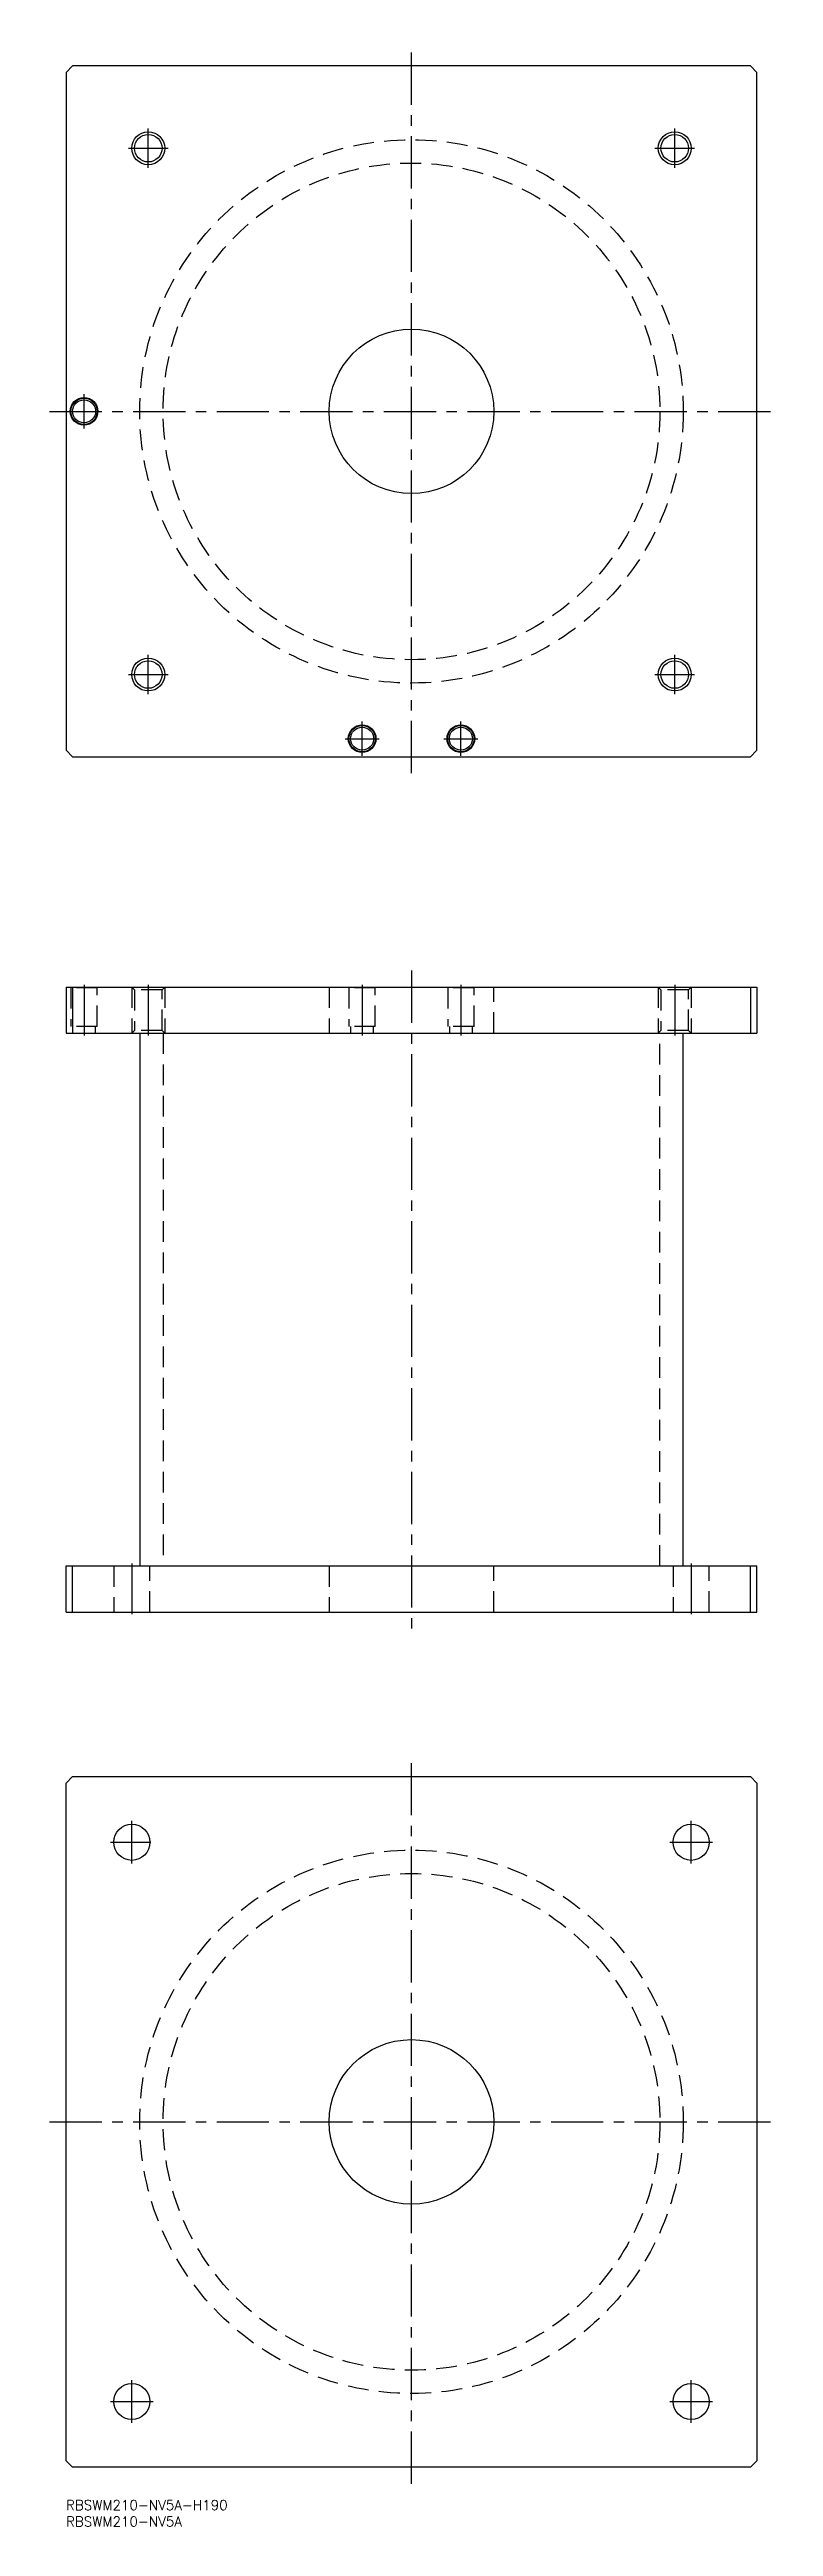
# Model space of a CAD drawing. Extents: x -5 to 215, y -8 to 745.
import ezdxf

# ---------------------------------------------------------------- set-up
doc = ezdxf.new("R2010")
doc.units = 0
doc.header["$LTSCALE"] = 0.5
doc.linetypes.add('CENTER', pattern=[50.8, 31.75, -6.35, 6.35, -6.35])
doc.linetypes.add('DASHED', pattern=[19.05, 12.7, -6.35])
for name, color, linetype in [('MSM_CENTER', 1, 'CENTER'), ('MSM_CONTINUOUS', 7, 'CONTINUOUS'), ('MSM_DASHED', 4, 'DASHED'), ('MSM_NARROW', 5, 'CONTINUOUS'), ('MSM_PART_NUMBER', 7, 'CONTINUOUS')]:
    doc.layers.add(name, color=color, linetype=linetype)
doc.styles.get("Standard").update_dxf_attribs({"font": 'txt.shx', "height": 3, "bigfont": 'bigfont.shx'})

msp = doc.modelspace()

# ---------------------------------------------------------------- linework, layer by layer
at = {"layer": 'MSM_CENTER'}
for p, q in [((105, 525), (105, 745)), ((25, 709), (25, 721)), ((185, 709), (185, 721)), ((19, 715), (31, 715)), ((179, 715), (191, 715)), ((5.5, 629.8), (5.5, 640.2)), ((-5, 635), (215, 635)), ((25, 549), (25, 561)), ((185, 549), (185, 561)), ((19, 555), (31, 555)), ((179, 555), (191, 555)), ((84.8, 535.5), (95.2, 535.5)), ((90, 530.3), (90, 540.7)), ((114.8, 535.5), (125.2, 535.5)), ((120, 530.3), (120, 540.7)), ((5.5, 460.7), (5.5, 445.3)), ((25, 460.7), (25, 445.3)), ((90, 460.7), (90, 445.3)), ((105, 465), (105, 265)), ((120, 460.7), (120, 445.3)), ((185, 460.7), (185, 445.3)), ((20, 284.7), (20, 269.3)), ((190, 284.7), (190, 269.3)), ((105, 5), (105, 225)), ((20, 193.5), (20, 206.5)), ((190, 193.5), (190, 206.5)), ((13.5, 200), (25.775, 200)), ((183.5, 200), (196.5, 200)), ((-5, 115), (215, 115)), ((20, 23.5), (20, 36.5)), ((190, 23.5), (190, 36.5)), ((13.5, 30), (26.5, 30)), ((183.5, 30), (196.5, 30))]:
    msp.add_line(p, q, dxfattribs=at)
at = {"layer": 'MSM_CONTINUOUS'}
for p, q in [((2, 740), (0, 738)), ((0, 738), (0, 532)), ((208, 740), (2, 740)), ((210, 738), (208, 740)), ((210, 532), (210, 738)), ((0, 532), (2, 530)), ((2, 530), (208, 530)), ((208, 530), (210, 532)), ((0, 460), (210, 460)), ((0, 460), (0, 446)), ((2, 460), (2, 446)), ((208, 460), (208, 446)), ((210, 460), (210, 446)), ((0, 446), (210, 446)), ((22.4, 446), (22.4, 284)), ((187.6, 284), (187.6, 446)), ((0, 270), (0, 284)), ((0, 284), (210, 284)), ((2, 270), (2, 284)), ((208, 270), (208, 284)), ((210, 270), (210, 284)), ((0, 270), (210, 270)), ((0, 218), (2, 220)), ((2, 220), (208, 220)), ((208, 220), (210, 218)), ((0, 12), (0, 218)), ((210, 218), (210, 12)), ((2, 10), (0, 12)), ((208, 10), (2, 10)), ((210, 12), (208, 10))]:
    msp.add_line(p, q, dxfattribs=at)
for centre, radius in [((25, 715), 4.188), ((185, 715), 4.188), ((105, 635), 25), ((5.5, 635), 4.2), ((5.5, 635), 4), ((5.5, 635), 3.5), ((25, 555), 4.188), ((185, 555), 4.188), ((90, 535.5), 4.2), ((90, 535.5), 4), ((90, 535.5), 3.5), ((120, 535.5), 4.2), ((120, 535.5), 4), ((120, 535.5), 3.5), ((20, 200), 5.5), ((190, 200), 5.5), ((105, 115), 25), ((20, 30), 5.5), ((190, 30), 5.5)]:
    msp.add_circle(centre, radius, dxfattribs=at)
at = {"layer": 'MSM_DASHED'}
for p, q in [((1.3, 460), (1.5, 459.8)), ((1.5, 459.8), (1.5, 448)), ((9.5, 459.8), (1.5, 459.8)), ((9.5, 459.8), (9.7, 460)), ((9.5, 448), (9.5, 459.8)), ((20, 460), (20.812, 459.188)), ((20, 460), (20, 446)), ((29.188, 459.188), (30, 460)), ((30, 460), (30, 446)), ((80, 460), (80, 446)), ((85.8, 460), (86, 459.8)), ((86, 459.8), (86, 448)), ((94, 459.8), (86, 459.8)), ((94, 459.8), (94.2, 460)), ((94, 448), (94, 459.8)), ((115.8, 460), (116, 459.8)), ((116, 459.8), (116, 448)), ((124, 459.8), (116, 459.8)), ((124, 459.8), (124.2, 460)), ((124, 448), (124, 459.8)), ((130, 446), (130, 460)), ((180, 460), (180.812, 459.188)), ((180, 460), (180, 446)), ((189.188, 459.188), (190, 460)), ((190, 460), (190, 446)), ((20.812, 459.188), (20.812, 446.812)), ((29.188, 459.188), (20.812, 459.188)), ((29.188, 446.812), (29.188, 459.188)), ((180.812, 459.188), (180.812, 446.812)), ((189.188, 459.188), (180.812, 459.188)), ((189.188, 446.812), (189.188, 459.188)), ((9.5, 448), (1.5, 448)), ((9, 446), (9, 448)), ((20.812, 446.812), (20, 446)), ((29.188, 446.812), (20.812, 446.812)), ((30, 446), (29.188, 446.812)), ((29.5, 446), (29.5, 284)), ((94, 448), (86, 448)), ((86.5, 448), (86.5, 446)), ((93.5, 446), (93.5, 448)), ((124, 448), (116, 448)), ((116.5, 448), (116.5, 446)), ((123.5, 446), (123.5, 448)), ((180.812, 446.812), (180, 446)), ((180.5, 284), (180.5, 446)), ((189.188, 446.812), (180.812, 446.812)), ((190, 446), (189.188, 446.812)), ((14.5, 284), (14.5, 270)), ((25.5, 270), (25.5, 284)), ((80, 284), (80, 270)), ((130, 270), (130, 284)), ((184.5, 284), (184.5, 270)), ((195.5, 270), (195.5, 284))]:
    msp.add_line(p, q, dxfattribs=at)
for centre, radius in [((105, 635), 82.6), ((105, 635), 75.5), ((105, 115), 82.6), ((105, 115), 75.5)]:
    msp.add_circle(centre, radius, dxfattribs=at)
at = {"layer": 'MSM_NARROW'}
for centre in [(25, 715), (185, 715), (25, 555), (185, 555)]:
    msp.add_circle(centre, 5, dxfattribs=at)

# ---------------------------------------------------------------- texts
at = {"layer": 'MSM_PART_NUMBER'}
for s, p in [('RBSWM210-NV5A-H190', (0, -3)), ('RBSWM210-NV5A', (0, -8))]:
    msp.add_text(s, height=3, dxfattribs=at).set_placement(p)

doc.saveas('drawing.dxf')
